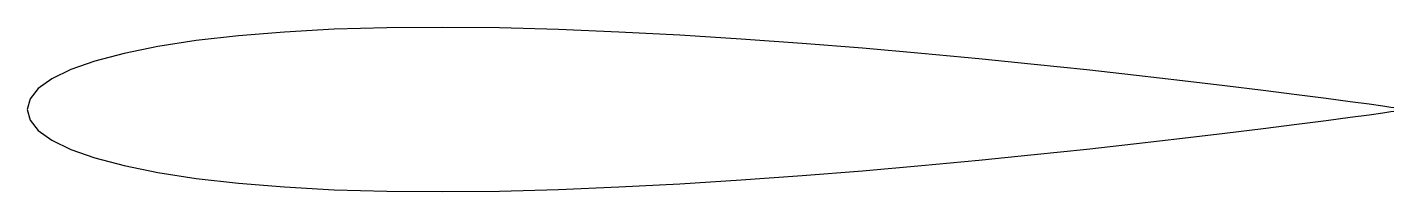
# Model space of a CAD drawing. Extents: x -0.25 to 0.75, y -0.06 to 0.06.
import ezdxf

# ---------------------------------------------------------------- set-up
doc = ezdxf.new("R2010")
doc.units = 0
doc.layers.get('0').update_dxf_attribs({"linetype": 'CONTINUOUS'})

msp = doc.modelspace()

# ---------------------------------------------------------------- linework, layer by layer
msp.add_lwpolyline([(0.75, 0.0013), (0.748, 0.0015), (0.742, 0.0024), (0.732, 0.0038), (0.7181, 0.0056), (0.7005, 0.008), (0.6792, 0.0108), (0.6545, 0.0139), (0.6265, 0.0174), (0.5955, 0.021), (0.5617, 0.0249), (0.5254, 0.0289), (0.4869, 0.033), (0.4465, 0.037), (0.4045, 0.0409), (0.3613, 0.0447), (0.3171, 0.0482), (0.2724, 0.0515), (0.2276, 0.0543), (0.1829, 0.0566), (0.1387, 0.0584), (0.0955, 0.0596), (0.0535, 0.06), (0.0131, 0.0597), (-0.0254, 0.0586), (-0.0617, 0.0566), (-0.0955, 0.0539), (-0.1265, 0.0504), (-0.1545, 0.046), (-0.1792, 0.041), (-0.2005, 0.0354), (-0.2181, 0.0292), (-0.232, 0.0225), (-0.242, 0.0153), (-0.248, 0.0078), (-0.25, 0), (-0.248, -0.0078), (-0.242, -0.0153), (-0.232, -0.0225), (-0.2181, -0.0292), (-0.2005, -0.0354), (-0.1792, -0.041), (-0.1545, -0.046), (-0.1265, -0.0504), (-0.0955, -0.0539), (-0.0617, -0.0566), (-0.0254, -0.0586), (0.0131, -0.0597), (0.0535, -0.06), (0.0955, -0.0596), (0.1387, -0.0584), (0.1829, -0.0566), (0.2276, -0.0543), (0.2724, -0.0515), (0.3171, -0.0482), (0.3613, -0.0447), (0.4045, -0.0409), (0.4465, -0.037), (0.4869, -0.033), (0.5254, -0.0289), (0.5617, -0.0249), (0.5955, -0.021), (0.6265, -0.0174), (0.6545, -0.0139), (0.6792, -0.0108), (0.7005, -0.008), (0.7181, -0.0056), (0.732, -0.0038), (0.742, -0.0024), (0.748, -0.0015), (0.75, -0.0013)])

doc.saveas('drawing.dxf')
